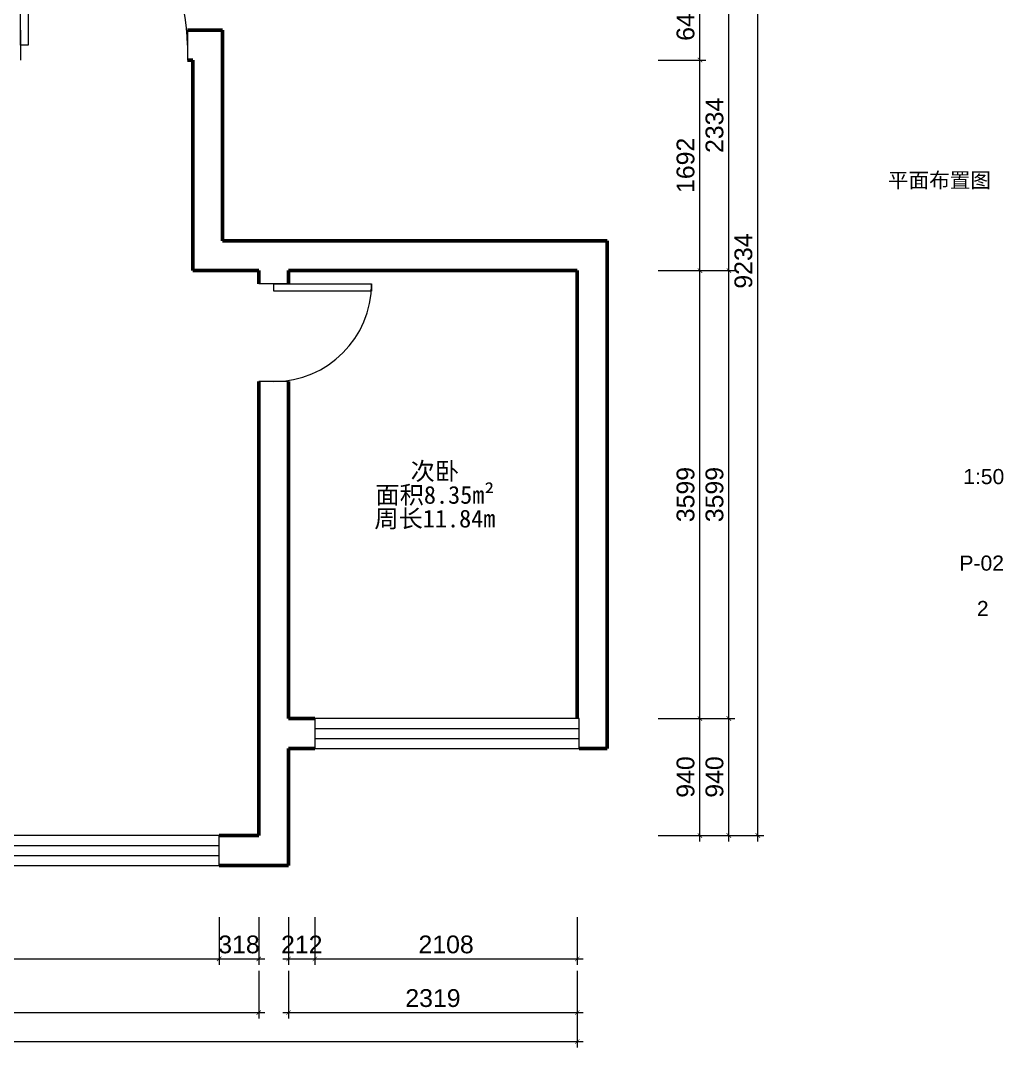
# Model space of a CAD drawing. Header units: millimetres. Extents: x 245 to 19137, y -220 to 12813.
# Drawn here: x 11239 to 19137, y 317 to 8570 of the extents above; entities that cross this region are included whole.
import ezdxf

# ---------------------------------------------------------------- set-up
doc = ezdxf.new("R2010")
doc.units = ezdxf.units.MM
for name, color, linetype, lineweight in [('BS-非承重墙', 7, 'Continuous', 50), ('DS-门窗', 7, 'Continuous', 13), ('SH-文字标注', 2, 'Continuous', 13)]:
    doc.layers.add(name, color=color, linetype=linetype, lineweight=lineweight)
doc.layers.add('SH-尺寸标注', color=32, linetype='Continuous')
doc.layers.add('图框', color=4, linetype='Continuous')
doc.styles.get("Standard").update_dxf_attribs({"font": 'arial.ttf'})
doc.styles.add('T_20_SimSun', font='', dxfattribs={"height": 178.571429})
doc.styles.add('自定义样式_Arial_303.3707865168539', font='', dxfattribs={"height": 303.370787})
doc.styles.add('自定义样式_SimSun_303.3707865168539', font='', dxfattribs={"height": 303.370787})
doc.styles.get('T_20_SimSun').set_extended_font_data('SimSun')
doc.styles.get('自定义样式_Arial_303.3707865168539').set_extended_font_data('Arial')
doc.styles.get('自定义样式_SimSun_303.3707865168539').set_extended_font_data('SimSun')
doc.dimstyles.new('D_20_2.35', dxfattribs={"dimtxt": 142.857143, "dimasz": 35.714286, "dimexe": 47.619048, "dimexo": 0, "dimgap": 0, "dimtad": 1, "dimdec": 0, "dimzin": 1, "dimdsep": 46, "dimtxsty": 'Standard', "dimblk": 'ARCHTICK', "dimcen": 0.09, "dimdle": 47.619048, "dimclrd": 252, "dimclre": 252, "dimclrt": 134, "dimadec": 0, "dimazin": 0, "dimtfac": 1, "dimtdec": 4, "dimtix": 1, "dimtmove": 2, "dimatfit": 3, "dimfxl": 335.714273, "dimfxlon": 1, "dimtolj": 1, "dimtzin": 0, "dimlwd": 9, "dimlwe": 9, "dimarcsym": 0})

# ---------------------------------------------------------------- blocks, each defined once
blk = doc.blocks.new('LEGEND_21a534f452159aa28b1e192e4484f7b2_cff5b63c4e844f9086d936421ee5c833')
at = {"layer": 'DS-门窗', "color": 60, "linetype": 'Continuous', "ltscale": 2}
for p, q in [((0, 240), (0, 0)), ((1341.6, 240), (1341.6, 0))]:
    blk.add_line(p, q, dxfattribs=at)
at = {"layer": 'DS-门窗', "color": 60, "linetype": 'Continuous', "ltscale": 2, "flags": 128}
blk.add_lwpolyline([(0, 120), (0, 1461.6), (60, 1461.6), (60, 120), (0, 120)], dxfattribs=at)
at = {"layer": 'DS-门窗', "color": 60, "linetype": 'Continuous', "ltscale": 2}
blk.add_arc((0, 120), 1341.6, 0, 90, dxfattribs=at)
blk = doc.blocks.new('LEGEND_53b17ed9e7bc361a9d5f7c8f8c891103_0325671d14544a5e9625c67889f8c782')
at = {"layer": 'DS-门窗', "color": 60, "linetype": 'Continuous', "ltscale": 2}
for p, q in [((0, 240), (0, 0)), ((787, 240), (787, 0))]:
    blk.add_line(p, q, dxfattribs=at)
at = {"layer": 'DS-门窗', "color": 60, "linetype": 'Continuous', "ltscale": 2, "flags": 128}
blk.add_lwpolyline([(0, 120), (0, 907), (60, 907), (60, 120), (0, 120)], dxfattribs=at)
at = {"layer": 'DS-门窗', "color": 60, "linetype": 'Continuous', "ltscale": 2}
blk.add_arc((0, 120), 787, 0, 90, dxfattribs=at)
blk = doc.blocks.new('WINDOW_09a149a149f258ed90e4f6109ce0df87_da908b7f8e10479fb0a179a525980ef4')
at = {"layer": 'DS-门窗', "color": 60, "linetype": 'Continuous', "ltscale": 2}
for p, q in [((6988.7, -3820.4), (4866.6, -3820.4)), ((4866.6, -3820.4), (4866.6, -4060.4)), ((6988.7, -4060.4), (6988.7, -3820.4)), ((4866.6, -3900.4), (6988.7, -3900.4)), ((4866.6, -3980.4), (6988.7, -3980.4)), ((4866.6, -4060.4), (6988.7, -4060.4))]:
    blk.add_line(p, q, dxfattribs=at)
blk = doc.blocks.new('WINDOW_658651dc562f569f39af72cd0fd2e788_f94c37ca998d415a808768ba4d2f1fe0')
at = {"layer": 'DS-门窗', "color": 60, "linetype": 'Continuous', "ltscale": 2}
for p, q in [((4097.4, -4760.7), (-356.2, -4760.7)), ((-356.2, -4760.7), (-356.2, -5000.7)), ((4097.4, -5000.7), (4097.4, -4760.7)), ((-356.2, -4840.7), (4097.4, -4840.7)), ((-356.2, -4920.7), (4097.4, -4920.7)), ((-356.2, -5000.7), (4097.4, -5000.7))]:
    blk.add_line(p, q, dxfattribs=at)
blk = doc.blocks.new('_ArchTick')
at = {"color": 0, "linetype": 'ByBlock', "const_width": 0.15}
blk.add_lwpolyline([(-0.5, -0.5), (0.5, 0.5)], dxfattribs=at)
blk = doc.blocks.new('*D243')
at = {"layer": 'Defpoints', "color": 0}
for p in [(8041.4, 933.2), (13152.7, 933.2), (13152.7, 597.5)]:
    blk.add_point(p, dxfattribs=at)
at = {"layer": 'SH-尺寸标注', "color": 252, "linetype": 'Continuous', "lineweight": 9}
for p, q in [((8041.4, 933.2), (8041.4, 549.9)), ((13152.7, 933.2), (13152.7, 549.9)), ((7993.8, 597.5), (13200.3, 597.5))]:
    blk.add_line(p, q, dxfattribs=at)
at = {"layer": 'SH-尺寸标注', "color": 252, "linetype": 'Continuous', "lineweight": 9, "xscale": 35.71428581050463, "yscale": 35.71428581050463, "zscale": 35.71428581050463, "rotation": 180}
blk.add_blockref('_ArchTick', (8041.4, 597.5), dxfattribs=at)
at = {"layer": 'SH-尺寸标注', "color": 252, "linetype": 'Continuous', "lineweight": 9, "xscale": 35.71428581050463, "yscale": 35.71428581050463, "zscale": 35.71428581050463}
blk.add_blockref('_ArchTick', (13152.7, 597.5), dxfattribs=at)
at = {"layer": 'SH-尺寸标注', "color": 134, "insert": (10597.1, 712.8), "char_height": 142.86, "attachment_point": 5}
blk.add_mtext('\\A1;5111', dxfattribs=at)
blk = doc.blocks.new('*D244')
at = {"layer": 'Defpoints', "color": 0}
for p in [(13392.7, 933.2), (15712.1, 933.2), (15712.1, 597.5)]:
    blk.add_point(p, dxfattribs=at)
at = {"layer": 'SH-尺寸标注', "color": 252, "linetype": 'Continuous', "lineweight": 9}
for p, q in [((13392.7, 933.2), (13392.7, 549.9)), ((15712.1, 933.2), (15712.1, 549.9)), ((13345.1, 597.5), (15759.7, 597.5))]:
    blk.add_line(p, q, dxfattribs=at)
at = {"layer": 'SH-尺寸标注', "color": 252, "linetype": 'Continuous', "lineweight": 9, "xscale": 35.71428581050463, "yscale": 35.71428581050463, "zscale": 35.71428581050463, "rotation": 180}
blk.add_blockref('_ArchTick', (13392.7, 597.5), dxfattribs=at)
at = {"layer": 'SH-尺寸标注', "color": 252, "linetype": 'Continuous', "lineweight": 9, "xscale": 35.71428581050463, "yscale": 35.71428581050463, "zscale": 35.71428581050463}
blk.add_blockref('_ArchTick', (15712.1, 597.5), dxfattribs=at)
at = {"layer": 'SH-尺寸标注', "color": 134, "insert": (14552.4, 712.8), "char_height": 142.86, "attachment_point": 5}
blk.add_mtext('\\A1;2319', dxfattribs=at)
blk = doc.blocks.new('*D254')
at = {"layer": 'Defpoints', "color": 0}
for p in [(16594.8, 2960.5), (16930.5, 2960.5), (16594.8, 2020.2)]:
    blk.add_point(p, dxfattribs=at)
at = {"layer": 'SH-尺寸标注', "color": 252, "linetype": 'Continuous', "lineweight": 9}
for p, q in [((16930.5, 1972.6), (16930.5, 3008.1)), ((16594.8, 2960.5), (16978.1, 2960.5)), ((16594.8, 2020.2), (16978.1, 2020.2))]:
    blk.add_line(p, q, dxfattribs=at)
at = {"layer": 'SH-尺寸标注', "color": 252, "linetype": 'Continuous', "lineweight": 9, "xscale": 35.71428581050463, "yscale": 35.71428581050463, "zscale": 35.71428581050463}
for p, rotation in [((16930.5, 2960.5), 90), ((16930.5, 2020.2), 270)]:
    blk.add_blockref('_ArchTick', p, dxfattribs=dict(at, rotation=rotation))
at = {"layer": 'SH-尺寸标注', "color": 134, "insert": (16815.2, 2490.4), "char_height": 142.86, "attachment_point": 5, "rotation": 90}
blk.add_mtext('\\A1;940', dxfattribs=at)
blk = doc.blocks.new('*D255')
at = {"layer": 'Defpoints', "color": 0}
for p in [(16594.8, 6560), (16930.5, 6560), (16594.8, 2960.5)]:
    blk.add_point(p, dxfattribs=at)
at = {"layer": 'SH-尺寸标注', "color": 252, "linetype": 'Continuous', "lineweight": 9}
for p, q in [((16930.5, 2912.9), (16930.5, 6607.6)), ((16594.8, 6560), (16978.1, 6560)), ((16594.8, 2960.5), (16978.1, 2960.5))]:
    blk.add_line(p, q, dxfattribs=at)
at = {"layer": 'SH-尺寸标注', "color": 252, "linetype": 'Continuous', "lineweight": 9, "xscale": 35.71428581050463, "yscale": 35.71428581050463, "zscale": 35.71428581050463}
for p, rotation in [((16930.5, 6560), 90), ((16930.5, 2960.5), 270)]:
    blk.add_blockref('_ArchTick', p, dxfattribs=dict(at, rotation=rotation))
at = {"layer": 'SH-尺寸标注', "color": 134, "insert": (16815.2, 4760.3), "char_height": 142.86, "attachment_point": 5, "rotation": 90}
blk.add_mtext('\\A1;3599', dxfattribs=at)
blk = doc.blocks.new('*D256')
at = {"layer": 'Defpoints', "color": 0}
for p in [(16594.8, 8894.5), (16930.5, 8894.5), (16594.8, 6560)]:
    blk.add_point(p, dxfattribs=at)
at = {"layer": 'SH-尺寸标注', "color": 252, "linetype": 'Continuous', "lineweight": 9}
for p, q in [((16930.5, 6512.4), (16930.5, 8942.1)), ((16594.8, 8894.5), (16978.1, 8894.5)), ((16594.8, 6560), (16978.1, 6560))]:
    blk.add_line(p, q, dxfattribs=at)
at = {"layer": 'SH-尺寸标注', "color": 252, "linetype": 'Continuous', "lineweight": 9, "xscale": 35.71428581050463, "yscale": 35.71428581050463, "zscale": 35.71428581050463}
for p, rotation in [((16930.5, 8894.5), 90), ((16930.5, 6560), 270)]:
    blk.add_blockref('_ArchTick', p, dxfattribs=dict(at, rotation=rotation))
at = {"layer": 'SH-尺寸标注', "color": 134, "insert": (16815.2, 7727.3), "char_height": 142.86, "attachment_point": 5, "rotation": 90}
blk.add_mtext('\\A1;2334', dxfattribs=at)
blk = doc.blocks.new('*D258')
at = {"layer": 'Defpoints', "color": 0}
for p in [(16827.1, 11253.7), (17162.8, 11253.7), (16827.1, 2020.2)]:
    blk.add_point(p, dxfattribs=at)
at = {"layer": 'SH-尺寸标注', "color": 252, "linetype": 'Continuous', "lineweight": 9}
for p, q in [((16827.1, 11253.7), (17210.4, 11253.7)), ((17162.8, 1972.6), (17162.8, 11301.4)), ((16827.1, 2020.2), (17210.4, 2020.2))]:
    blk.add_line(p, q, dxfattribs=at)
at = {"layer": 'SH-尺寸标注', "color": 252, "linetype": 'Continuous', "lineweight": 9, "xscale": 35.71428581050463, "yscale": 35.71428581050463, "zscale": 35.71428581050463}
for p, rotation in [((17162.8, 11253.7), 90), ((17162.8, 2020.2), 270)]:
    blk.add_blockref('_ArchTick', p, dxfattribs=dict(at, rotation=rotation))
at = {"layer": 'SH-尺寸标注', "color": 134, "insert": (17047.6, 6637), "char_height": 142.86, "attachment_point": 5, "rotation": 90}
blk.add_mtext('\\A1;9234', dxfattribs=at)
blk = doc.blocks.new('*D261')
at = {"layer": 'Defpoints', "color": 0}
for p in [(1769.7, 700.2), (15712.1, 700.2), (15712.1, 364.5)]:
    blk.add_point(p, dxfattribs=at)
at = {"layer": 'SH-尺寸标注', "color": 252, "linetype": 'Continuous', "lineweight": 9}
for p, q in [((1769.7, 700.2), (1769.7, 316.9)), ((15712.1, 700.2), (15712.1, 316.9)), ((1722.1, 364.5), (15759.7, 364.5))]:
    blk.add_line(p, q, dxfattribs=at)
at = {"layer": 'SH-尺寸标注', "color": 252, "linetype": 'Continuous', "lineweight": 9, "xscale": 35.71428581050463, "yscale": 35.71428581050463, "zscale": 35.71428581050463, "rotation": 180}
blk.add_blockref('_ArchTick', (1769.7, 364.5), dxfattribs=at)
at = {"layer": 'SH-尺寸标注', "color": 252, "linetype": 'Continuous', "lineweight": 9, "xscale": 35.71428581050463, "yscale": 35.71428581050463, "zscale": 35.71428581050463}
blk.add_blockref('_ArchTick', (15712.1, 364.5), dxfattribs=at)
at = {"layer": 'SH-尺寸标注', "color": 134, "insert": (8740.9, 479.8), "char_height": 142.86, "attachment_point": 5}
blk.add_mtext('\\A1;13942', dxfattribs=at)
blk = doc.blocks.new('*D269')
at = {"layer": 'Defpoints', "color": 0}
for p in [(8381.4, 1364.5), (12835.1, 1364.5), (12835.1, 1028.8)]:
    blk.add_point(p, dxfattribs=at)
at = {"layer": 'SH-尺寸标注', "color": 252, "linetype": 'Continuous', "lineweight": 9}
for p, q in [((8381.4, 1364.5), (8381.4, 981.2)), ((12835.1, 1364.5), (12835.1, 981.2)), ((8333.8, 1028.8), (12882.7, 1028.8))]:
    blk.add_line(p, q, dxfattribs=at)
at = {"layer": 'SH-尺寸标注', "color": 252, "linetype": 'Continuous', "lineweight": 9, "xscale": 35.71428581050463, "yscale": 35.71428581050463, "zscale": 35.71428581050463, "rotation": 180}
blk.add_blockref('_ArchTick', (8381.4, 1028.8), dxfattribs=at)
at = {"layer": 'SH-尺寸标注', "color": 252, "linetype": 'Continuous', "lineweight": 9, "xscale": 35.71428581050463, "yscale": 35.71428581050463, "zscale": 35.71428581050463}
blk.add_blockref('_ArchTick', (12835.1, 1028.8), dxfattribs=at)
at = {"layer": 'SH-尺寸标注', "color": 134, "insert": (10608.3, 1144.1), "char_height": 142.86, "attachment_point": 5}
blk.add_mtext('\\A1;4454', dxfattribs=at)
blk = doc.blocks.new('*D270')
at = {"layer": 'Defpoints', "color": 0}
for p in [(12835.1, 1364.5), (13152.7, 1364.5), (13152.7, 1028.8)]:
    blk.add_point(p, dxfattribs=at)
at = {"layer": 'SH-尺寸标注', "color": 252, "linetype": 'Continuous', "lineweight": 9}
for p, q in [((12835.1, 1364.5), (12835.1, 981.2)), ((13152.7, 1364.5), (13152.7, 981.2)), ((12787.5, 1028.8), (13200.3, 1028.8))]:
    blk.add_line(p, q, dxfattribs=at)
at = {"layer": 'SH-尺寸标注', "color": 252, "linetype": 'Continuous', "lineweight": 9, "xscale": 35.71428581050463, "yscale": 35.71428581050463, "zscale": 35.71428581050463, "rotation": 180}
blk.add_blockref('_ArchTick', (12835.1, 1028.8), dxfattribs=at)
at = {"layer": 'SH-尺寸标注', "color": 252, "linetype": 'Continuous', "lineweight": 9, "xscale": 35.71428581050463, "yscale": 35.71428581050463, "zscale": 35.71428581050463}
blk.add_blockref('_ArchTick', (13152.7, 1028.8), dxfattribs=at)
at = {"layer": 'SH-尺寸标注', "color": 134, "insert": (12993.9, 1144.1), "char_height": 142.86, "attachment_point": 5}
blk.add_mtext('\\A1;318', dxfattribs=at)
blk = doc.blocks.new('*D271')
at = {"layer": 'Defpoints', "color": 0}
for p in [(13392.7, 1364.5), (13604.3, 1364.5), (13604.3, 1028.8)]:
    blk.add_point(p, dxfattribs=at)
at = {"layer": 'SH-尺寸标注', "color": 252, "linetype": 'Continuous', "lineweight": 9}
for p, q in [((13392.7, 1364.5), (13392.7, 981.2)), ((13604.3, 1364.5), (13604.3, 981.2)), ((13345.1, 1028.8), (13651.9, 1028.8))]:
    blk.add_line(p, q, dxfattribs=at)
at = {"layer": 'SH-尺寸标注', "color": 252, "linetype": 'Continuous', "lineweight": 9, "xscale": 35.71428581050463, "yscale": 35.71428581050463, "zscale": 35.71428581050463, "rotation": 180}
blk.add_blockref('_ArchTick', (13392.7, 1028.8), dxfattribs=at)
at = {"layer": 'SH-尺寸标注', "color": 252, "linetype": 'Continuous', "lineweight": 9, "xscale": 35.71428581050463, "yscale": 35.71428581050463, "zscale": 35.71428581050463}
blk.add_blockref('_ArchTick', (13604.3, 1028.8), dxfattribs=at)
at = {"layer": 'SH-尺寸标注', "color": 134, "insert": (13498.5, 1144.1), "char_height": 142.86, "attachment_point": 5}
blk.add_mtext('\\A1;212', dxfattribs=at)
blk = doc.blocks.new('*D272')
at = {"layer": 'Defpoints', "color": 0}
for p in [(13604.3, 1364.5), (15712.1, 1364.5), (15712.1, 1028.8)]:
    blk.add_point(p, dxfattribs=at)
at = {"layer": 'SH-尺寸标注', "color": 252, "linetype": 'Continuous', "lineweight": 9}
for p, q in [((13604.3, 1364.5), (13604.3, 981.2)), ((15712.1, 1364.5), (15712.1, 981.2)), ((13556.6, 1028.8), (15759.7, 1028.8))]:
    blk.add_line(p, q, dxfattribs=at)
at = {"layer": 'SH-尺寸标注', "color": 252, "linetype": 'Continuous', "lineweight": 9, "xscale": 35.71428581050463, "yscale": 35.71428581050463, "zscale": 35.71428581050463, "rotation": 180}
blk.add_blockref('_ArchTick', (13604.3, 1028.8), dxfattribs=at)
at = {"layer": 'SH-尺寸标注', "color": 252, "linetype": 'Continuous', "lineweight": 9, "xscale": 35.71428581050463, "yscale": 35.71428581050463, "zscale": 35.71428581050463}
blk.add_blockref('_ArchTick', (15712.1, 1028.8), dxfattribs=at)
at = {"layer": 'SH-尺寸标注', "color": 134, "insert": (14658.2, 1144.1), "char_height": 142.86, "attachment_point": 5}
blk.add_mtext('\\A1;2108', dxfattribs=at)
blk = doc.blocks.new('*D290')
at = {"layer": 'Defpoints', "color": 0}
for p in [(16362.2, 2960.5), (16697.9, 2960.5), (16362.2, 2020.2)]:
    blk.add_point(p, dxfattribs=at)
at = {"layer": 'SH-尺寸标注', "color": 252, "linetype": 'Continuous', "lineweight": 9}
for p, q in [((16697.9, 1972.6), (16697.9, 3008.1)), ((16362.2, 2960.5), (16745.5, 2960.5)), ((16362.2, 2020.2), (16745.5, 2020.2))]:
    blk.add_line(p, q, dxfattribs=at)
at = {"layer": 'SH-尺寸标注', "color": 252, "linetype": 'Continuous', "lineweight": 9, "xscale": 35.71428581050463, "yscale": 35.71428581050463, "zscale": 35.71428581050463}
for p, rotation in [((16697.9, 2960.5), 90), ((16697.9, 2020.2), 270)]:
    blk.add_blockref('_ArchTick', p, dxfattribs=dict(at, rotation=rotation))
at = {"layer": 'SH-尺寸标注', "color": 134, "insert": (16582.6, 2490.4), "char_height": 142.86, "attachment_point": 5, "rotation": 90}
blk.add_mtext('\\A1;940', dxfattribs=at)
blk = doc.blocks.new('*D291')
at = {"layer": 'Defpoints', "color": 0}
for p in [(16362.2, 6560), (16697.9, 6560), (16362.2, 2960.5)]:
    blk.add_point(p, dxfattribs=at)
at = {"layer": 'SH-尺寸标注', "color": 252, "linetype": 'Continuous', "lineweight": 9}
for p, q in [((16697.9, 2912.9), (16697.9, 6607.6)), ((16362.2, 6560), (16745.5, 6560)), ((16362.2, 2960.5), (16745.5, 2960.5))]:
    blk.add_line(p, q, dxfattribs=at)
at = {"layer": 'SH-尺寸标注', "color": 252, "linetype": 'Continuous', "lineweight": 9, "xscale": 35.71428581050463, "yscale": 35.71428581050463, "zscale": 35.71428581050463}
for p, rotation in [((16697.9, 6560), 90), ((16697.9, 2960.5), 270)]:
    blk.add_blockref('_ArchTick', p, dxfattribs=dict(at, rotation=rotation))
at = {"layer": 'SH-尺寸标注', "color": 134, "insert": (16582.6, 4760.3), "char_height": 142.86, "attachment_point": 5, "rotation": 90}
blk.add_mtext('\\A1;3599', dxfattribs=at)
blk = doc.blocks.new('*D292')
at = {"layer": 'Defpoints', "color": 0}
for p in [(16362.2, 8252.2), (16697.9, 8252.2), (16362.2, 6560)]:
    blk.add_point(p, dxfattribs=at)
at = {"layer": 'SH-尺寸标注', "color": 252, "linetype": 'Continuous', "lineweight": 9}
for p, q in [((16697.9, 6512.4), (16697.9, 8299.8)), ((16362.2, 8252.2), (16745.5, 8252.2)), ((16362.2, 6560), (16745.5, 6560))]:
    blk.add_line(p, q, dxfattribs=at)
at = {"layer": 'SH-尺寸标注', "color": 252, "linetype": 'Continuous', "lineweight": 9, "xscale": 35.71428581050463, "yscale": 35.71428581050463, "zscale": 35.71428581050463}
for p, rotation in [((16697.9, 8252.2), 90), ((16697.9, 6560), 270)]:
    blk.add_blockref('_ArchTick', p, dxfattribs=dict(at, rotation=rotation))
at = {"layer": 'SH-尺寸标注', "color": 134, "insert": (16582.6, 7406.1), "char_height": 142.86, "attachment_point": 5, "rotation": 90}
blk.add_mtext('\\A1;1692', dxfattribs=at)
blk = doc.blocks.new('*D293')
at = {"layer": 'Defpoints', "color": 0}
for p in [(16362.2, 8894.5), (16697.9, 8894.5), (16362.2, 8252.2)]:
    blk.add_point(p, dxfattribs=at)
at = {"layer": 'SH-尺寸标注', "color": 252, "linetype": 'Continuous', "lineweight": 9}
for p, q in [((16697.9, 8204.6), (16697.9, 8942.1)), ((16362.2, 8894.5), (16745.5, 8894.5)), ((16362.2, 8252.2), (16745.5, 8252.2))]:
    blk.add_line(p, q, dxfattribs=at)
at = {"layer": 'SH-尺寸标注', "color": 252, "linetype": 'Continuous', "lineweight": 9, "xscale": 35.71428581050463, "yscale": 35.71428581050463, "zscale": 35.71428581050463}
for p, rotation in [((16697.9, 8894.5), 90), ((16697.9, 8252.2), 270)]:
    blk.add_blockref('_ArchTick', p, dxfattribs=dict(at, rotation=rotation))
at = {"layer": 'SH-尺寸标注', "color": 134, "insert": (16582.6, 8573.3), "char_height": 142.86, "attachment_point": 5, "rotation": 90}
blk.add_mtext('\\A1;642', dxfattribs=at)
blk = doc.blocks.new('*D312')
at = {"layer": 'Defpoints', "color": 0}
for p in [(16594.8, 2960.5), (16930.5, 2960.5), (16594.8, 2020.2)]:
    blk.add_point(p, dxfattribs=at)
at = {"layer": 'SH-尺寸标注', "color": 252, "linetype": 'Continuous', "lineweight": 9}
for p, q in [((16930.5, 1972.6), (16930.5, 3008.1)), ((16594.8, 2960.5), (16978.1, 2960.5)), ((16594.8, 2020.2), (16978.1, 2020.2))]:
    blk.add_line(p, q, dxfattribs=at)
at = {"layer": 'SH-尺寸标注', "color": 252, "linetype": 'Continuous', "lineweight": 9, "xscale": 35.71428581050463, "yscale": 35.71428581050463, "zscale": 35.71428581050463}
for p, rotation in [((16930.5, 2960.5), 90), ((16930.5, 2020.2), 270)]:
    blk.add_blockref('_ArchTick', p, dxfattribs=dict(at, rotation=rotation))
at = {"layer": 'SH-尺寸标注', "color": 134, "insert": (16815.2, 2490.4), "char_height": 142.86, "attachment_point": 5, "rotation": 90}
blk.add_mtext('\\A1;940', dxfattribs=at)
blk = doc.blocks.new('*D313')
at = {"layer": 'Defpoints', "color": 0}
for p in [(16594.8, 6560), (16930.5, 6560), (16594.8, 2960.5)]:
    blk.add_point(p, dxfattribs=at)
at = {"layer": 'SH-尺寸标注', "color": 252, "linetype": 'Continuous', "lineweight": 9}
for p, q in [((16930.5, 2912.9), (16930.5, 6607.6)), ((16594.8, 6560), (16978.1, 6560)), ((16594.8, 2960.5), (16978.1, 2960.5))]:
    blk.add_line(p, q, dxfattribs=at)
at = {"layer": 'SH-尺寸标注', "color": 252, "linetype": 'Continuous', "lineweight": 9, "xscale": 35.71428581050463, "yscale": 35.71428581050463, "zscale": 35.71428581050463}
for p, rotation in [((16930.5, 6560), 90), ((16930.5, 2960.5), 270)]:
    blk.add_blockref('_ArchTick', p, dxfattribs=dict(at, rotation=rotation))
at = {"layer": 'SH-尺寸标注', "color": 134, "insert": (16815.2, 4760.3), "char_height": 142.86, "attachment_point": 5, "rotation": 90}
blk.add_mtext('\\A1;3599', dxfattribs=at)
blk = doc.blocks.new('*D314')
at = {"layer": 'Defpoints', "color": 0}
for p in [(16594.8, 8894.5), (16930.5, 8894.5), (16594.8, 6560)]:
    blk.add_point(p, dxfattribs=at)
at = {"layer": 'SH-尺寸标注', "color": 252, "linetype": 'Continuous', "lineweight": 9}
for p, q in [((16930.5, 6512.4), (16930.5, 8942.1)), ((16594.8, 8894.5), (16978.1, 8894.5)), ((16594.8, 6560), (16978.1, 6560))]:
    blk.add_line(p, q, dxfattribs=at)
at = {"layer": 'SH-尺寸标注', "color": 252, "linetype": 'Continuous', "lineweight": 9, "xscale": 35.71428581050463, "yscale": 35.71428581050463, "zscale": 35.71428581050463}
for p, rotation in [((16930.5, 8894.5), 90), ((16930.5, 6560), 270)]:
    blk.add_blockref('_ArchTick', p, dxfattribs=dict(at, rotation=rotation))
at = {"layer": 'SH-尺寸标注', "color": 134, "insert": (16815.2, 7727.3), "char_height": 142.86, "attachment_point": 5, "rotation": 90}
blk.add_mtext('\\A1;2334', dxfattribs=at)
blk = doc.blocks.new('*D316')
at = {"layer": 'Defpoints', "color": 0}
for p in [(16827.1, 11253.7), (17162.8, 11253.7), (16827.1, 2020.2)]:
    blk.add_point(p, dxfattribs=at)
at = {"layer": 'SH-尺寸标注', "color": 252, "linetype": 'Continuous', "lineweight": 9}
for p, q in [((16827.1, 11253.7), (17210.4, 11253.7)), ((17162.8, 1972.6), (17162.8, 11301.4)), ((16827.1, 2020.2), (17210.4, 2020.2))]:
    blk.add_line(p, q, dxfattribs=at)
at = {"layer": 'SH-尺寸标注', "color": 252, "linetype": 'Continuous', "lineweight": 9, "xscale": 35.71428581050463, "yscale": 35.71428581050463, "zscale": 35.71428581050463}
for p, rotation in [((17162.8, 11253.7), 90), ((17162.8, 2020.2), 270)]:
    blk.add_blockref('_ArchTick', p, dxfattribs=dict(at, rotation=rotation))
at = {"layer": 'SH-尺寸标注', "color": 134, "insert": (17047.6, 6637), "char_height": 142.86, "attachment_point": 5, "rotation": 90}
blk.add_mtext('\\A1;9234', dxfattribs=at)
blk = doc.blocks.new('*D319')
at = {"layer": 'Defpoints', "color": 0}
for p in [(1769.7, 700.2), (15712.1, 700.2), (15712.1, 364.5)]:
    blk.add_point(p, dxfattribs=at)
at = {"layer": 'SH-尺寸标注', "color": 252, "linetype": 'Continuous', "lineweight": 9}
for p, q in [((1769.7, 700.2), (1769.7, 316.9)), ((15712.1, 700.2), (15712.1, 316.9)), ((1722.1, 364.5), (15759.7, 364.5))]:
    blk.add_line(p, q, dxfattribs=at)
at = {"layer": 'SH-尺寸标注', "color": 252, "linetype": 'Continuous', "lineweight": 9, "xscale": 35.71428581050463, "yscale": 35.71428581050463, "zscale": 35.71428581050463, "rotation": 180}
blk.add_blockref('_ArchTick', (1769.7, 364.5), dxfattribs=at)
at = {"layer": 'SH-尺寸标注', "color": 252, "linetype": 'Continuous', "lineweight": 9, "xscale": 35.71428581050463, "yscale": 35.71428581050463, "zscale": 35.71428581050463}
blk.add_blockref('_ArchTick', (15712.1, 364.5), dxfattribs=at)
at = {"layer": 'SH-尺寸标注', "color": 134, "insert": (8740.9, 479.8), "char_height": 142.86, "attachment_point": 5}
blk.add_mtext('\\A1;13942', dxfattribs=at)
blk = doc.blocks.new('*D342')
at = {"layer": 'Defpoints', "color": 0}
for p in [(16362.2, 2960.5), (16697.9, 2960.5), (16362.2, 2020.2)]:
    blk.add_point(p, dxfattribs=at)
at = {"layer": 'SH-尺寸标注', "color": 252, "linetype": 'Continuous', "lineweight": 9}
for p, q in [((16697.9, 1972.6), (16697.9, 3008.1)), ((16362.2, 2960.5), (16745.5, 2960.5)), ((16362.2, 2020.2), (16745.5, 2020.2))]:
    blk.add_line(p, q, dxfattribs=at)
at = {"layer": 'SH-尺寸标注', "color": 252, "linetype": 'Continuous', "lineweight": 9, "xscale": 35.71428581050463, "yscale": 35.71428581050463, "zscale": 35.71428581050463}
for p, rotation in [((16697.9, 2960.5), 90), ((16697.9, 2020.2), 270)]:
    blk.add_blockref('_ArchTick', p, dxfattribs=dict(at, rotation=rotation))
at = {"layer": 'SH-尺寸标注', "color": 134, "insert": (16582.6, 2490.4), "char_height": 142.86, "attachment_point": 5, "rotation": 90}
blk.add_mtext('\\A1;940', dxfattribs=at)
blk = doc.blocks.new('*D343')
at = {"layer": 'Defpoints', "color": 0}
for p in [(16362.2, 6560), (16697.9, 6560), (16362.2, 2960.5)]:
    blk.add_point(p, dxfattribs=at)
at = {"layer": 'SH-尺寸标注', "color": 252, "linetype": 'Continuous', "lineweight": 9}
for p, q in [((16697.9, 2912.9), (16697.9, 6607.6)), ((16362.2, 6560), (16745.5, 6560)), ((16362.2, 2960.5), (16745.5, 2960.5))]:
    blk.add_line(p, q, dxfattribs=at)
at = {"layer": 'SH-尺寸标注', "color": 252, "linetype": 'Continuous', "lineweight": 9, "xscale": 35.71428581050463, "yscale": 35.71428581050463, "zscale": 35.71428581050463}
for p, rotation in [((16697.9, 6560), 90), ((16697.9, 2960.5), 270)]:
    blk.add_blockref('_ArchTick', p, dxfattribs=dict(at, rotation=rotation))
at = {"layer": 'SH-尺寸标注', "color": 134, "insert": (16582.6, 4760.3), "char_height": 142.86, "attachment_point": 5, "rotation": 90}
blk.add_mtext('\\A1;3599', dxfattribs=at)
blk = doc.blocks.new('*D344')
at = {"layer": 'Defpoints', "color": 0}
for p in [(16362.2, 8252.2), (16697.9, 8252.2), (16362.2, 6560)]:
    blk.add_point(p, dxfattribs=at)
at = {"layer": 'SH-尺寸标注', "color": 252, "linetype": 'Continuous', "lineweight": 9}
for p, q in [((16697.9, 6512.4), (16697.9, 8299.8)), ((16362.2, 8252.2), (16745.5, 8252.2)), ((16362.2, 6560), (16745.5, 6560))]:
    blk.add_line(p, q, dxfattribs=at)
at = {"layer": 'SH-尺寸标注', "color": 252, "linetype": 'Continuous', "lineweight": 9, "xscale": 35.71428581050463, "yscale": 35.71428581050463, "zscale": 35.71428581050463}
for p, rotation in [((16697.9, 8252.2), 90), ((16697.9, 6560), 270)]:
    blk.add_blockref('_ArchTick', p, dxfattribs=dict(at, rotation=rotation))
at = {"layer": 'SH-尺寸标注', "color": 134, "insert": (16582.6, 7406.1), "char_height": 142.86, "attachment_point": 5, "rotation": 90}
blk.add_mtext('\\A1;1692', dxfattribs=at)
blk = doc.blocks.new('*D345')
at = {"layer": 'Defpoints', "color": 0}
for p in [(16362.2, 8894.5), (16697.9, 8894.5), (16362.2, 8252.2)]:
    blk.add_point(p, dxfattribs=at)
at = {"layer": 'SH-尺寸标注', "color": 252, "linetype": 'Continuous', "lineweight": 9}
for p, q in [((16697.9, 8204.6), (16697.9, 8942.1)), ((16362.2, 8894.5), (16745.5, 8894.5)), ((16362.2, 8252.2), (16745.5, 8252.2))]:
    blk.add_line(p, q, dxfattribs=at)
at = {"layer": 'SH-尺寸标注', "color": 252, "linetype": 'Continuous', "lineweight": 9, "xscale": 35.71428581050463, "yscale": 35.71428581050463, "zscale": 35.71428581050463}
for p, rotation in [((16697.9, 8894.5), 90), ((16697.9, 8252.2), 270)]:
    blk.add_blockref('_ArchTick', p, dxfattribs=dict(at, rotation=rotation))
at = {"layer": 'SH-尺寸标注', "color": 134, "insert": (16582.6, 8573.3), "char_height": 142.86, "attachment_point": 5, "rotation": 90}
blk.add_mtext('\\A1;642', dxfattribs=at)

msp = doc.modelspace()

# ---------------------------------------------------------------- linework, layer by layer
at = {"layer": 'BS-非承重墙', "color": 7, "linetype": 'Continuous', "ltscale": 2}
for p, q in [((12861.8, 8492.2), (12580.2, 8492.2)), ((12861.8, 8492.2), (12580.2, 8492.2)), ((12861.8, 8252.2), (12861.8, 8492.2)), ((12861.8, 8252.2), (12861.8, 8492.2)), ((12580.2, 8252.2), (12621.8, 8252.2)), ((12580.2, 8252.2), (12621.8, 8252.2)), ((12621.8, 8252.2), (12621.8, 6560)), ((12621.8, 8252.2), (12621.8, 6560)), ((12861.8, 6800), (12861.8, 8252.2)), ((12861.8, 6800), (12861.8, 8252.2)), ((13152.7, 6800), (12861.8, 6800)), ((13152.7, 6800), (12861.8, 6800)), ((13392.7, 6800), (13152.7, 6800)), ((13392.7, 6800), (13152.7, 6800)), ((15952.1, 6800), (13392.7, 6800)), ((15952.1, 6800), (13392.7, 6800)), ((15952.1, 6560), (15952.1, 6800)), ((15952.1, 6560), (15952.1, 6800)), ((12621.8, 6560), (12861.8, 6560)), ((12621.8, 6560), (12861.8, 6560)), ((12861.8, 6560), (13152.7, 6560)), ((12861.8, 6560), (13152.7, 6560)), ((13152.7, 6560), (13152.7, 6455)), ((13152.7, 6560), (13152.7, 6455)), ((13392.7, 6455), (13392.7, 6560)), ((13392.7, 6560), (15712.1, 6560)), ((13392.7, 6455), (13392.7, 6560)), ((13392.7, 6560), (15712.1, 6560)), ((15712.1, 6560), (15712.1, 2960.5)), ((15712.1, 6560), (15712.1, 2960.5)), ((15952.1, 2960.5), (15952.1, 6560)), ((15952.1, 2960.5), (15952.1, 6560)), ((13152.7, 5668), (13152.7, 2960.5)), ((13392.7, 2960.5), (13392.7, 5668)), ((13392.7, 2960.5), (13392.7, 5668)), ((13152.7, 2960.5), (13152.7, 2720.5)), ((13604.3, 2960.5), (13392.7, 2960.5)), ((13604.3, 2960.5), (13392.7, 2960.5)), ((15952.1, 2720.5), (15952.1, 2960.5)), ((15952.1, 2720.5), (15952.1, 2960.5)), ((13152.7, 2720.5), (13152.7, 2020.2)), ((13392.7, 2720.5), (13604.3, 2720.5)), ((13392.7, 1780.2), (13392.7, 2720.5)), ((15726.4, 2720.5), (15952.1, 2720.5)), ((15726.4, 2720.5), (15952.1, 2720.5)), ((13152.7, 2020.2), (12835.1, 2020.2)), ((12835.1, 1780.2), (13152.7, 1780.2)), ((13152.7, 1780.2), (13392.7, 1780.2))]:
    msp.add_line(p, q, dxfattribs=at)

# ---------------------------------------------------------------- block references
at = {"layer": 'DS-门窗', "color": 7}
for name, p in [('LEGEND_21a534f452159aa28b1e192e4484f7b2_cff5b63c4e844f9086d936421ee5c833', (11238.6, 8252.2)), ('LEGEND_21a534f452159aa28b1e192e4484f7b2_cff5b63c4e844f9086d936421ee5c833', (11238.6, 8252.2)), ('WINDOW_09a149a149f258ed90e4f6109ce0df87_da908b7f8e10479fb0a179a525980ef4', (8737.6, 6780.9)), ('WINDOW_09a149a149f258ed90e4f6109ce0df87_da908b7f8e10479fb0a179a525980ef4', (8737.6, 6780.9)), ('WINDOW_658651dc562f569f39af72cd0fd2e788_f94c37ca998d415a808768ba4d2f1fe0', (8737.6, 6780.9))]:
    msp.add_blockref(name, p, dxfattribs=at)
at = {"layer": 'DS-门窗', "color": 7, "rotation": 270}
msp.add_blockref('LEGEND_53b17ed9e7bc361a9d5f7c8f8c891103_0325671d14544a5e9625c67889f8c782', (13152.7, 6455), dxfattribs=at)
msp.add_blockref('LEGEND_53b17ed9e7bc361a9d5f7c8f8c891103_0325671d14544a5e9625c67889f8c782', (13152.7, 6455), dxfattribs=at)

# ---------------------------------------------------------------- texts
at = {"layer": 'SH-文字标注', "color": 134, "insert": (14567.7, 4749.6), "char_height": 142.857, "attachment_point": 5, "line_spacing_factor": 0.8, "style": 'T_20_SimSun'}
msp.add_mtext('次卧^J面积8.35m²^J周长11.84m', dxfattribs=at)
msp.add_mtext('次卧^J面积8.35m²^J周长11.84m', dxfattribs=at)
at = {"layer": '图框', "color": 7, "attachment_point": 5, "line_spacing_factor": 0.8}
for s, insert, char_height, style in [('平面布置图', (18622.3, 7279.9), 121.35, '自定义样式_SimSun_303.3707865168539'), ('平面布置图', (18622.3, 7279.9), 121.35, '自定义样式_SimSun_303.3707865168539'), ('1:50', (18978.3, 4904.1), 121.35, '自定义样式_Arial_303.3707865168539'), ('1:50', (18978.3, 4904.1), 121.35, '自定义样式_Arial_303.3707865168539'), ('P-02', (18961.7, 4208.7), 121.35, '自定义样式_Arial_303.3707865168539'), ('P-02', (18961.7, 4208.7), 121.35, '自定义样式_Arial_303.3707865168539'), ('2', (18970, 3844.5), 121.3, '自定义样式_Arial_303.3707865168539'), ('2', (18970, 3844.5), 121.3, '自定义样式_Arial_303.3707865168539')]:
    msp.add_mtext(s, dxfattribs=dict(at, insert=insert, char_height=char_height, style=style))

# ---------------------------------------------------------------- dimensions: what is measured, and where the dimension line sits
at = {"layer": 'SH-尺寸标注', "color": 252, "linetype": 'Continuous'}
for base, p1, p2, angle, picture, middle, dimtype in [((17162.827, 11253.745), (16827.1127, 2020.1984), (16827.1127, 11253.745), 90, '*D258', (17047.5514, 6636.9717), 160), ((17162.827, 11253.745), (16827.1127, 2020.1984), (16827.1127, 11253.745), 90, '*D316', (17047.5514, 6636.9717), 160), ((16697.9, 8894.5), (16362.2, 8252.2), (16362.2, 8894.5), 90, '*D293', (16582.6, 8573.3), 160), ((16697.9, 8894.5), (16362.2, 8252.2), (16362.2, 8894.5), 90, '*D345', (16582.6, 8573.3), 160), ((16930.5082, 8894.4974), (16594.7939, 6560.0028), (16594.7939, 8894.4974), 90, '*D256', (16815.2326, 7727.2501), 160), ((16930.5082, 8894.4974), (16594.7939, 6560.0028), (16594.7939, 8894.4974), 90, '*D314', (16815.2326, 7727.2501), 160), ((16697.9, 8252.2), (16362.2, 6560), (16362.2, 8252.2), 90, '*D292', (16582.6, 7406.1), 160), ((16697.9, 8252.2), (16362.2, 6560), (16362.2, 8252.2), 90, '*D344', (16582.6, 7406.1), 160), ((16697.8667, 6560.0028), (16362.1524, 2960.5168), (16362.1524, 6560.0028), 90, '*D291', (16582.5911, 4760.2598), 161), ((16697.8667, 6560.0028), (16362.1524, 2960.5168), (16362.1524, 6560.0028), 90, '*D343', (16582.5911, 4760.2598), 161), ((16930.5082, 6560.0028), (16594.7939, 2960.5168), (16594.7939, 6560.0028), 90, '*D255', (16815.2326, 4760.2598), 161), ((16930.5082, 6560.0028), (16594.7939, 2960.5168), (16594.7939, 6560.0028), 90, '*D313', (16815.2326, 4760.2598), 161), ((16697.9, 2960.5), (16362.2, 2020.2), (16362.2, 2960.5), 90, '*D290', (16582.6, 2490.4), 160), ((16697.9, 2960.5), (16362.2, 2020.2), (16362.2, 2960.5), 90, '*D342', (16582.6, 2490.4), 160), ((16930.5, 2960.5), (16594.8, 2020.2), (16594.8, 2960.5), 90, '*D254', (16815.2, 2490.4), 160), ((16930.5, 2960.5), (16594.8, 2020.2), (16594.8, 2960.5), 90, '*D312', (16815.2, 2490.4), 160), ((12835.1, 1028.8), (8381.4, 1364.5), (12835.1, 1364.5), 0, '*D269', (10608.3, 1144.1), 161), ((13604.3, 1028.8), (13392.7, 1364.5), (13604.3, 1364.5), 0, '*D271', (13498.5, 1144.1), 161), ((15712.1, 1028.8), (13604.3, 1364.5), (15712.1, 1364.5), 0, '*D272', (14658.2, 1144.1), 161)]:
    dim = msp.add_linear_dim(base=base, p1=p1, p2=p2, angle=angle, dimstyle='D_20_2.35', override={"dimscale": 1, "dimclrt": 134}, dxfattribs=at)
    dim.commit()
    dim.dimension.update_dxf_attribs({"geometry": picture, "text_midpoint": middle, "dimtype": dimtype})
for base, p1, p2, picture, middle in [((13152.7, 1028.8), (12835.1, 1364.5), (13152.7, 1364.5), '*D270', (12993.9, 1144.1)), ((13152.7, 597.5), (8041.4, 933.2), (13152.7, 933.2), '*D243', (10597.1, 712.8)), ((15712.1, 597.5), (13392.7, 933.2), (15712.1, 933.2), '*D244', (14552.4, 712.8)), ((15712.1, 364.5), (1769.7, 700.2), (15712.1, 700.2), '*D261', (8740.9, 479.8)), ((15712.1, 364.5), (1769.7, 700.2), (15712.1, 700.2), '*D319', (8740.9, 479.8))]:
    dim = msp.add_linear_dim(base=base, p1=p1, p2=p2, dimstyle='D_20_2.35', override={"dimscale": 1, "dimclrt": 134}, dxfattribs=at)
    dim.commit()
    dim.dimension.update_dxf_attribs({"geometry": picture, "text_midpoint": middle, "dimtype": 160})

doc.saveas('drawing.dxf')
